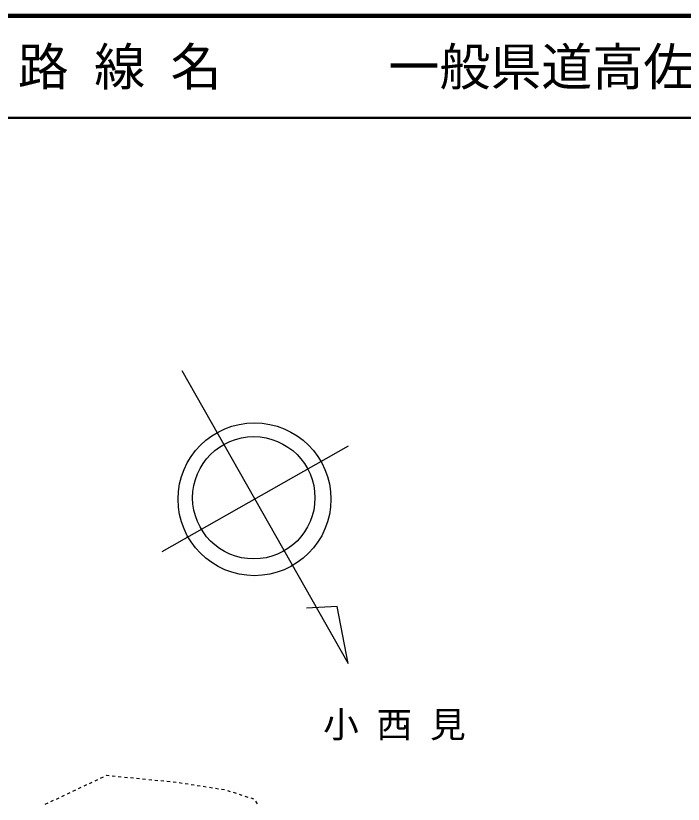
# Model space of a CAD drawing. Units: millimetres, scale not verified. Extents: x 40000 to 680000, y 20000 to 380000.
# Drawn here: x 180186 to 245654, y 302652 to 380000 of the extents above; entities that cross this region are included whole.
import ezdxf
from ezdxf.enums import TextEntityAlignment as Align

# ---------------------------------------------------------------- set-up
doc = ezdxf.new("R2010")
doc.units = ezdxf.units.MM
doc.header["$LTSCALE"] = 1000
for name, color, linetype, lineweight in [('M-BGD', 7, 'Continuous', 25), ('M-BMK-SRVR', 3, 'Continuous', 25), ('M-TTL', 2, 'Continuous', 140), ('M-TTL-LINE', 7, 'Continuous', 50)]:
    doc.layers.add(name, color=color, linetype=linetype, lineweight=lineweight)
doc.layers.add('M-BMK-HTXT', color=7, linetype='Continuous')
doc.layers.add('M-TTL-TXT', color=7, linetype='Continuous')
doc.styles.add('ＭＳ ゴシック', font='')
doc.styles.get('ＭＳ ゴシック').set_extended_font_data('MS Gothic')

msp = doc.modelspace()

# ---------------------------------------------------------------- linework, layer by layer
at = {"layer": 'M-BGD'}
for p, q in [((187422, 304700), (187693, 304828)), ((187964, 304956), (188236, 305084)), ((188507, 305212), (188778, 305340)), ((189050, 305468), (189096, 305490)), ((189096, 305490), (189343, 305465)), ((189642, 305436), (189941, 305407)), ((190239, 305377), (190538, 305348)), ((190836, 305318), (191135, 305289)), ((191433, 305260), (191732, 305230)), ((192030, 305201), (192329, 305172)), ((192628, 305142), (192926, 305113)), ((193225, 305083), (193523, 305054)), ((193822, 305025), (194120, 304995)), ((194419, 304966), (194718, 304936)), ((195016, 304907), (195315, 304878)), ((195613, 304848), (195912, 304819)), ((196209, 304779), (196505, 304733)), ((185794, 303932), (186065, 304060)), ((186336, 304188), (186608, 304316)), ((186879, 304444), (187150, 304572)), ((196802, 304687), (197098, 304640)), ((197395, 304594), (197691, 304548)), ((197987, 304502), (198284, 304455)), ((198580, 304409), (198877, 304363)), ((199173, 304317), (199470, 304270)), ((199766, 304224), (200062, 304178)), ((200359, 304132), (200655, 304085)), ((200944, 304008), (201230, 303915)), ((184166, 303164), (184437, 303292)), ((184708, 303420), (184980, 303548)), ((185251, 303676), (185522, 303804)), ((201515, 303823), (201800, 303731)), ((202086, 303638), (202371, 303546)), ((202657, 303454), (202942, 303361)), ((203228, 303269), (203513, 303176)), ((183080, 302652), (183352, 302780)), ((183623, 302908), (183894, 303036)), ((203689, 302939), (203857, 302690))]:
    msp.add_line(p, q, dxfattribs=at)
at = {"layer": 'M-BMK-SRVR'}
for p, q in [((196488, 345207), (212777, 316474)), ((212774, 337771), (194505, 327415)), ((211699, 322037), (208703, 321886)), ((212777, 316474), (211699, 322037))]:
    msp.add_line(p, q, dxfattribs=at)
for centre, radius in [((203603, 332572), 7500), ((203532, 332714), 6000)]:
    msp.add_circle(centre, radius, dxfattribs=at)
at = {"layer": 'M-TTL'}
msp.add_line((680000, 380000), (40000, 380000), dxfattribs=at)
at = {"layer": 'M-TTL-LINE'}
msp.add_line((40000, 370000), (680000, 370000), dxfattribs=at)

# ---------------------------------------------------------------- texts
at = {"layer": 'M-BMK-HTXT', "style": 'ＭＳ ゴシック'}
msp.add_text('小 西 見', height=2566, dxfattribs=at).set_placement((224321, 308419), align=Align.BOTTOM_RIGHT)
at = {"layer": 'M-TTL-TXT', "style": 'ＭＳ ゴシック'}
for s, p in [('路 線 名', (180380, 375000)), ('一般県道高佐下阿武線', (216734, 375000))]:
    msp.add_text(s, height=3666, dxfattribs=at).set_placement(p, align=Align.MIDDLE_LEFT)

doc.saveas('drawing.dxf')
